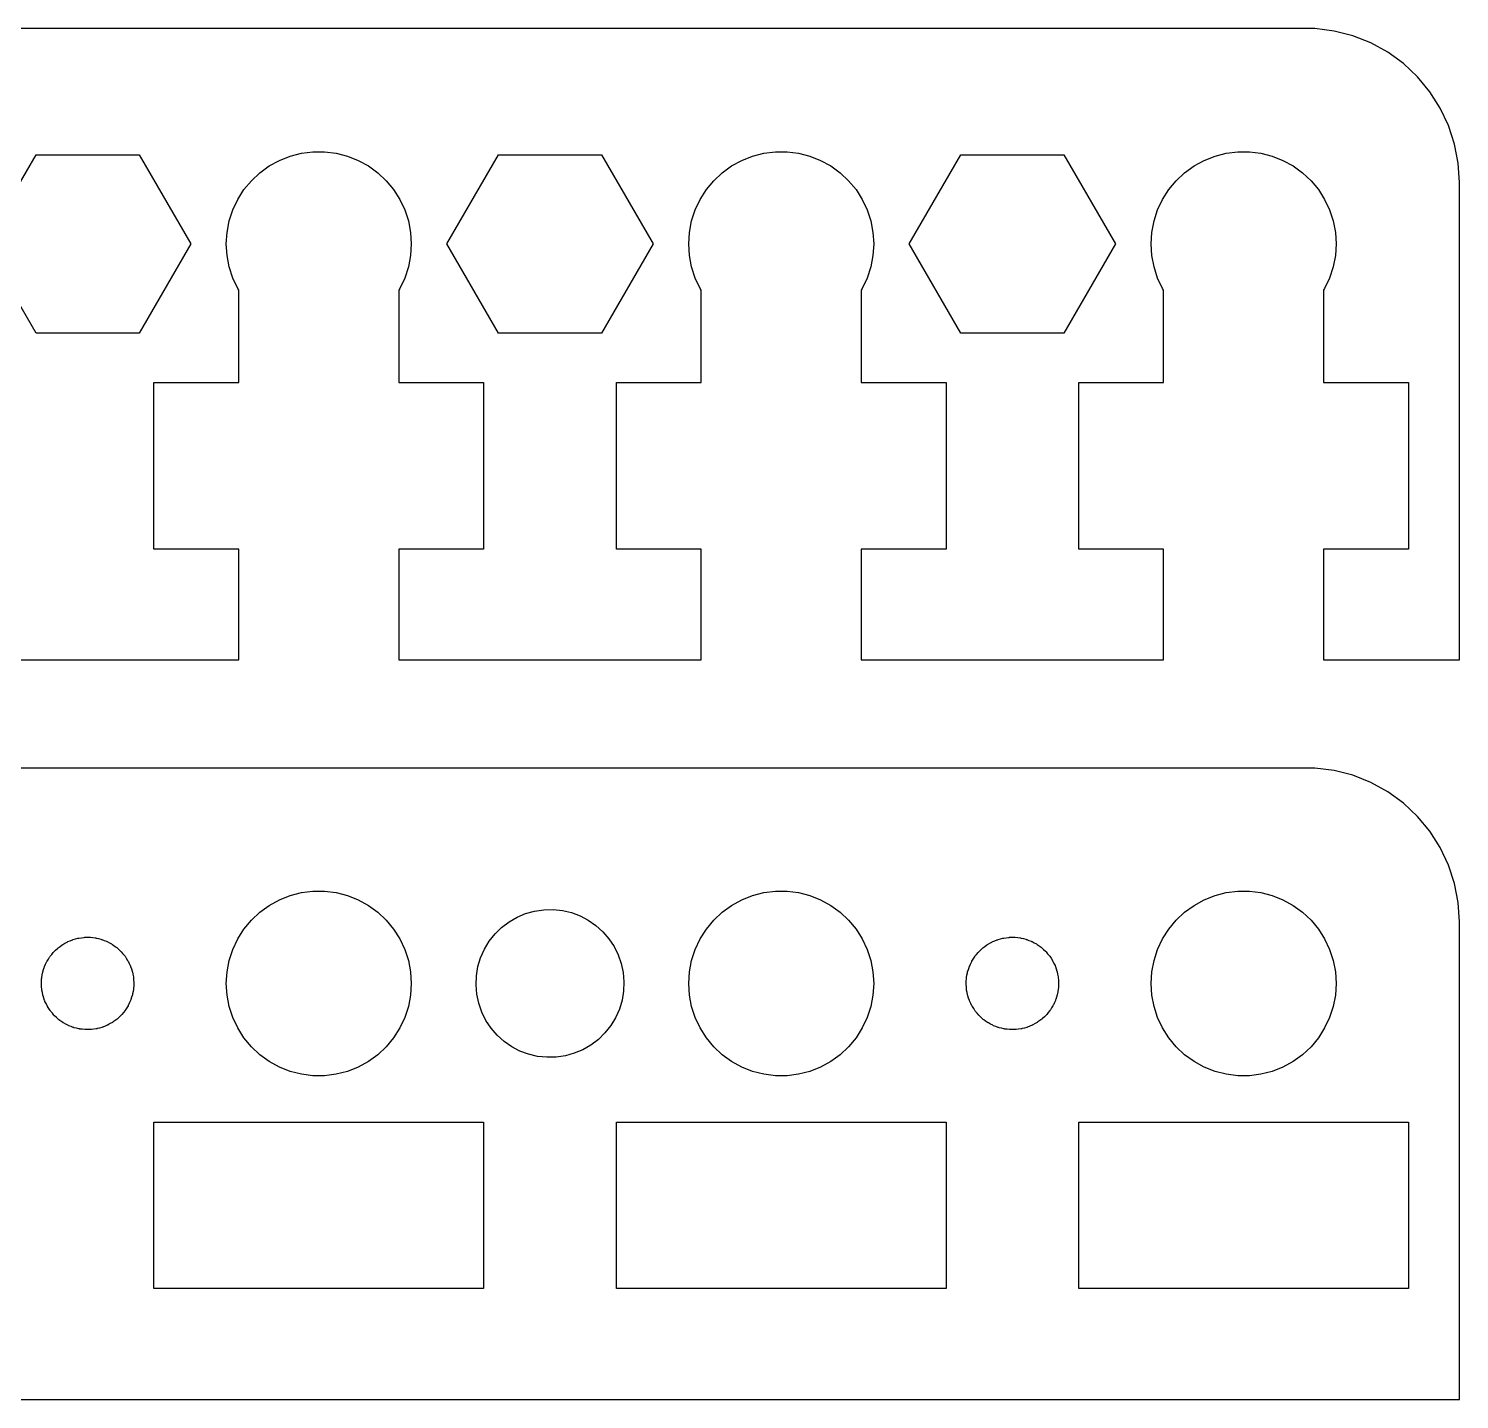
# Model space of a CAD drawing. Header units: metres. Extents: x -52 to 52, y 0 to 92.
# Drawn here: x 5.59 to 52, y 0 to 44.49 of the extents above; entities that cross this region are included whole.
import ezdxf

# ---------------------------------------------------------------- set-up
doc = ezdxf.new("R2010")
doc.units = ezdxf.units.M

msp = doc.modelspace()

# ---------------------------------------------------------------- linework, layer by layer
for p, q in [((47.3139, 44.4901), (-47.3139, 44.4901)), ((47.9369, 44.4114), (47.3139, 44.4901)), ((48.5451, 44.2553), (47.9369, 44.4114)), ((49.1289, 44.0241), (48.5451, 44.2553)), ((49.6791, 43.7216), (49.1289, 44.0241)), ((50.1871, 43.3526), (49.6791, 43.7216)), ((50.6448, 42.9227), (50.1871, 43.3526)), ((51.0451, 42.4389), (50.6448, 42.9227)), ((51.3815, 41.9088), (51.0451, 42.4389)), ((51.6489, 41.3406), (51.3815, 41.9088)), ((51.8429, 40.7434), (51.6489, 41.3406)), ((4.15341, 37.5), (5.82671, 40.3982)), ((5.82671, 40.3982), (9.17329, 40.3982)), ((9.17329, 40.3982), (10.8466, 37.5)), ((14.0729, 40.3532), (14.4379, 40.4469)), ((14.4379, 40.4469), (14.8116, 40.4941)), ((14.8116, 40.4941), (15.1884, 40.4941)), ((15.1884, 40.4941), (15.5621, 40.4469)), ((15.5621, 40.4469), (15.927, 40.3532)), ((19.1534, 37.5), (20.8267, 40.3982)), ((20.8267, 40.3982), (24.1733, 40.3982)), ((24.1733, 40.3982), (25.8466, 37.5)), ((29.0729, 40.3532), (29.4379, 40.4469)), ((29.4379, 40.4469), (29.8116, 40.4941)), ((29.8116, 40.4941), (30.1884, 40.4941)), ((30.1884, 40.4941), (30.5621, 40.4469)), ((30.5621, 40.4469), (30.927, 40.3532)), ((34.1534, 37.5), (35.8267, 40.3982)), ((35.8267, 40.3982), (39.1733, 40.3982)), ((39.1733, 40.3982), (40.8466, 37.5)), ((44.0729, 40.3532), (44.4379, 40.4469)), ((44.4379, 40.4469), (44.8116, 40.4941)), ((44.8116, 40.4941), (45.1884, 40.4941)), ((45.1884, 40.4941), (45.5621, 40.4469)), ((45.5621, 40.4469), (45.927, 40.3532)), ((51.9606, 40.1267), (51.8429, 40.7434)), ((13.0877, 39.8115), (13.3925, 40.033)), ((13.3925, 40.033), (13.7227, 40.2145)), ((13.7227, 40.2145), (14.0729, 40.3532)), ((15.927, 40.3532), (16.2773, 40.2145)), ((16.2773, 40.2145), (16.6075, 40.033)), ((16.6075, 40.033), (16.9123, 39.8115)), ((28.0877, 39.8115), (28.3925, 40.033)), ((28.3925, 40.033), (28.7227, 40.2145)), ((28.7227, 40.2145), (29.0729, 40.3532)), ((30.927, 40.3532), (31.2773, 40.2145)), ((31.2773, 40.2145), (31.6075, 40.033)), ((31.6075, 40.033), (31.9123, 39.8115)), ((43.0877, 39.8115), (43.3925, 40.033)), ((43.3925, 40.033), (43.7227, 40.2145)), ((43.7227, 40.2145), (44.0729, 40.3532)), ((45.927, 40.3532), (46.2773, 40.2145)), ((46.2773, 40.2145), (46.6075, 40.033)), ((46.6075, 40.033), (46.9123, 39.8115)), ((52, 39.5), (51.9606, 40.1267)), ((12.5729, 39.2634), (12.8131, 39.5536)), ((12.8131, 39.5536), (13.0877, 39.8115)), ((16.9123, 39.8115), (17.1869, 39.5536)), ((17.1869, 39.5536), (17.427, 39.2634)), ((27.5729, 39.2634), (27.8131, 39.5536)), ((27.8131, 39.5536), (28.0877, 39.8115)), ((31.9123, 39.8115), (32.1869, 39.5536)), ((32.1869, 39.5536), (32.427, 39.2634)), ((42.5729, 39.2634), (42.8131, 39.5536)), ((42.8131, 39.5536), (43.0877, 39.8115)), ((46.9123, 39.8115), (47.1869, 39.5536)), ((47.1869, 39.5536), (47.427, 39.2634)), ((52, 24), (52, 39.5)), ((12.3711, 38.9453), (12.5729, 39.2634)), ((17.427, 39.2634), (17.6289, 38.9453)), ((27.3711, 38.9453), (27.5729, 39.2634)), ((32.427, 39.2634), (32.6289, 38.9453)), ((42.3711, 38.9453), (42.5729, 39.2634)), ((47.427, 39.2634), (47.6289, 38.9453)), ((12.0942, 38.2461), (12.2107, 38.6044)), ((12.2107, 38.6044), (12.3711, 38.9453)), ((17.6289, 38.9453), (17.7893, 38.6044)), ((17.7893, 38.6044), (17.9057, 38.2461)), ((27.0942, 38.2461), (27.2107, 38.6044)), ((27.2107, 38.6044), (27.3711, 38.9453)), ((32.6289, 38.9453), (32.7893, 38.6044)), ((32.7893, 38.6044), (32.9057, 38.2461)), ((42.0942, 38.2461), (42.2107, 38.6044)), ((42.2107, 38.6044), (42.3711, 38.9453)), ((47.6289, 38.9453), (47.7893, 38.6044)), ((47.7893, 38.6044), (47.9057, 38.2461)), ((12.0237, 37.876), (12.0942, 38.2461)), ((17.9057, 38.2461), (17.9763, 37.876)), ((27.0237, 37.876), (27.0942, 38.2461)), ((32.9057, 38.2461), (32.9763, 37.876)), ((42.0237, 37.876), (42.0942, 38.2461)), ((47.9057, 38.2461), (47.9763, 37.876)), ((12, 37.5), (12.0237, 37.876)), ((17.9763, 37.876), (18, 37.5)), ((27, 37.5), (27.0237, 37.876)), ((32.9763, 37.876), (33, 37.5)), ((42, 37.5), (42.0237, 37.876)), ((47.9763, 37.876), (48, 37.5)), ((5.82671, 34.6018), (4.15341, 37.5)), ((10.8466, 37.5), (9.17329, 34.6018)), ((12.0237, 37.124), (12, 37.5)), ((18, 37.5), (17.9763, 37.124)), ((20.8267, 34.6018), (19.1534, 37.5)), ((25.8466, 37.5), (24.1733, 34.6018)), ((27.0237, 37.124), (27, 37.5)), ((33, 37.5), (32.9763, 37.124)), ((35.8267, 34.6018), (34.1534, 37.5)), ((40.8466, 37.5), (39.1733, 34.6018)), ((42.0237, 37.124), (42, 37.5)), ((48, 37.5), (47.9763, 37.124)), ((12.0942, 36.7539), (12.0237, 37.124)), ((12.2107, 36.3956), (12.0942, 36.7539)), ((17.9057, 36.7539), (17.7893, 36.3956)), ((17.9763, 37.124), (17.9057, 36.7539)), ((27.0942, 36.7539), (27.0237, 37.124)), ((27.2107, 36.3956), (27.0942, 36.7539)), ((32.9057, 36.7539), (32.7893, 36.3956)), ((32.9763, 37.124), (32.9057, 36.7539)), ((42.0942, 36.7539), (42.0237, 37.124)), ((42.2107, 36.3956), (42.0942, 36.7539)), ((47.9057, 36.7539), (47.7893, 36.3956)), ((47.9763, 37.124), (47.9057, 36.7539)), ((12.3711, 36.0547), (12.2107, 36.3956)), ((17.7893, 36.3956), (17.6289, 36.0547)), ((27.3711, 36.0547), (27.2107, 36.3956)), ((32.7893, 36.3956), (32.6289, 36.0547)), ((42.3711, 36.0547), (42.2107, 36.3956)), ((47.7893, 36.3956), (47.6289, 36.0547)), ((12.4058, 36), (12.3711, 36.0547)), ((12.4058, 33), (12.4058, 36)), ((17.6289, 36.0547), (17.5942, 36)), ((17.5942, 36), (17.5942, 33)), ((27.4058, 36), (27.3711, 36.0547)), ((27.4058, 33), (27.4058, 36)), ((32.6289, 36.0547), (32.5942, 36)), ((32.5942, 36), (32.5942, 33)), ((42.4058, 36), (42.3711, 36.0547)), ((42.4058, 33), (42.4058, 36)), ((47.6289, 36.0547), (47.5942, 36)), ((47.5942, 36), (47.5942, 33)), ((9.17329, 34.6018), (5.82671, 34.6018)), ((24.1733, 34.6018), (20.8267, 34.6018)), ((39.1733, 34.6018), (35.8267, 34.6018)), ((9.65337, 27.6), (9.65337, 33)), ((9.65337, 33), (12.4058, 33)), ((17.5942, 33), (20.3466, 33)), ((20.3466, 33), (20.3466, 27.6)), ((24.6534, 27.6), (24.6534, 33)), ((24.6534, 33), (27.4058, 33)), ((32.5942, 33), (35.3466, 33)), ((35.3466, 33), (35.3466, 27.6)), ((39.6534, 27.6), (39.6534, 33)), ((39.6534, 33), (42.4058, 33)), ((47.5942, 33), (50.3466, 33)), ((50.3466, 33), (50.3466, 27.6)), ((12.4058, 27.6), (9.65337, 27.6)), ((12.4058, 24), (12.4058, 27.6)), ((20.3466, 27.6), (17.5942, 27.6)), ((17.5942, 27.6), (17.5942, 24)), ((27.4058, 27.6), (24.6534, 27.6)), ((27.4058, 24), (27.4058, 27.6)), ((35.3466, 27.6), (32.5942, 27.6)), ((32.5942, 27.6), (32.5942, 24)), ((42.4058, 27.6), (39.6534, 27.6)), ((42.4058, 24), (42.4058, 27.6)), ((50.3466, 27.6), (47.5942, 27.6)), ((47.5942, 27.6), (47.5942, 24)), ((2.59418, 24), (12.4058, 24)), ((17.5942, 24), (27.4058, 24)), ((32.5942, 24), (42.4058, 24)), ((47.5942, 24), (52, 24)), ((47.3139, 20.4901), (-47.3139, 20.4901)), ((47.9369, 20.4114), (47.3139, 20.4901)), ((48.5451, 20.2553), (47.9369, 20.4114)), ((49.1289, 20.0241), (48.5451, 20.2553)), ((49.6791, 19.7216), (49.1289, 20.0241)), ((50.1871, 19.3526), (49.6791, 19.7216)), ((50.6448, 18.9227), (50.1871, 19.3526)), ((51.0451, 18.4389), (50.6448, 18.9227)), ((51.3815, 17.9088), (51.0451, 18.4389)), ((51.6489, 17.3406), (51.3815, 17.9088)), ((51.8429, 16.7434), (51.6489, 17.3406)), ((51.9606, 16.1267), (51.8429, 16.7434)), ((13.7227, 16.2145), (14.0729, 16.3532)), ((14.0729, 16.3532), (14.4379, 16.4469)), ((14.4379, 16.4469), (14.8116, 16.4941)), ((14.8116, 16.4941), (15.1884, 16.4941)), ((15.1884, 16.4941), (15.5621, 16.4469)), ((15.5621, 16.4469), (15.927, 16.3532)), ((15.927, 16.3532), (16.2773, 16.2145)), ((28.7227, 16.2145), (29.0729, 16.3532)), ((29.0729, 16.3532), (29.4379, 16.4469)), ((29.4379, 16.4469), (29.8116, 16.4941)), ((29.8116, 16.4941), (30.1884, 16.4941)), ((30.1884, 16.4941), (30.5621, 16.4469)), ((30.5621, 16.4469), (30.927, 16.3532)), ((30.927, 16.3532), (31.2773, 16.2145)), ((43.7227, 16.2145), (44.0729, 16.3532)), ((44.0729, 16.3532), (44.4379, 16.4469)), ((44.4379, 16.4469), (44.8116, 16.4941)), ((44.8116, 16.4941), (45.1884, 16.4941)), ((45.1884, 16.4941), (45.5621, 16.4469)), ((45.5621, 16.4469), (45.927, 16.3532)), ((45.927, 16.3532), (46.2773, 16.2145)), ((12.8131, 15.5536), (13.0877, 15.8115)), ((13.0877, 15.8115), (13.3925, 16.033)), ((13.3925, 16.033), (13.7227, 16.2145)), ((16.2773, 16.2145), (16.6075, 16.033)), ((16.6075, 16.033), (16.9123, 15.8115)), ((16.9123, 15.8115), (17.1869, 15.5536)), ((21.7107, 15.7665), (22.001, 15.8475)), ((22.001, 15.8475), (22.2992, 15.8916)), ((22.2992, 15.8916), (22.6005, 15.8979)), ((22.6005, 15.8979), (22.9002, 15.8664)), ((22.9002, 15.8664), (23.1937, 15.7976)), ((23.1937, 15.7976), (23.4762, 15.6925)), ((27.8131, 15.5536), (28.0877, 15.8115)), ((28.0877, 15.8115), (28.3925, 16.033)), ((28.3925, 16.033), (28.7227, 16.2145)), ((31.2773, 16.2145), (31.6075, 16.033)), ((31.6075, 16.033), (31.9123, 15.8115)), ((31.9123, 15.8115), (32.1869, 15.5536)), ((42.8131, 15.5536), (43.0877, 15.8115)), ((43.0877, 15.8115), (43.3925, 16.033)), ((43.3925, 16.033), (43.7227, 16.2145)), ((46.2773, 16.2145), (46.6075, 16.033)), ((46.6075, 16.033), (46.9123, 15.8115)), ((46.9123, 15.8115), (47.1869, 15.5536)), ((52, 15.5), (51.9606, 16.1267)), ((12.5729, 15.2634), (12.8131, 15.5536)), ((17.1869, 15.5536), (17.427, 15.2634)), ((20.7164, 15.1059), (20.9318, 15.3168)), ((20.9318, 15.3168), (21.1719, 15.499)), ((21.1719, 15.499), (21.4329, 15.6497)), ((21.4329, 15.6497), (21.7107, 15.7665)), ((23.4762, 15.6925), (23.7433, 15.5529)), ((23.7433, 15.5529), (23.9908, 15.3809)), ((23.9908, 15.3809), (24.2147, 15.1792)), ((27.5729, 15.2634), (27.8131, 15.5536)), ((32.1869, 15.5536), (32.427, 15.2634)), ((42.5729, 15.2634), (42.8131, 15.5536)), ((47.1869, 15.5536), (47.427, 15.2634)), ((52, 0), (52, 15.5)), ((6.84753, 14.8497), (6.86133, 14.8572)), ((6.86133, 14.8572), (6.93431, 14.8861)), ((6.93431, 14.8861), (7.0067, 14.9165)), ((7.0067, 14.9165), (7.02184, 14.9208)), ((7.02184, 14.9208), (7.03647, 14.9266)), ((7.03647, 14.9266), (7.1125, 14.9461)), ((7.1125, 14.9461), (7.18813, 14.9672)), ((7.18813, 14.9672), (7.20369, 14.9695)), ((7.20369, 14.9695), (7.21892, 14.9734)), ((7.21892, 14.9734), (7.29681, 14.9833)), ((7.29681, 14.9833), (7.37448, 14.9947)), ((7.37448, 14.9947), (7.3902, 14.9951)), ((7.3902, 14.9951), (7.40581, 14.997)), ((7.40581, 14.997), (7.48433, 14.997)), ((7.48433, 14.997), (7.56281, 14.9987)), ((7.56281, 14.9987), (7.57845, 14.997)), ((7.57845, 14.997), (7.59418, 14.997)), ((7.59418, 14.997), (7.67207, 14.9872)), ((7.67207, 14.9872), (7.75015, 14.979)), ((7.75015, 14.979), (7.76546, 14.9754)), ((7.76546, 14.9754), (7.78107, 14.9734)), ((7.78107, 14.9734), (7.85712, 14.9539)), ((7.85712, 14.9539), (7.93353, 14.936)), ((7.93353, 14.936), (7.94829, 14.9305)), ((7.94829, 14.9305), (7.96352, 14.9266)), ((7.96352, 14.9266), (8.0365, 14.8977)), ((8.0365, 14.8977), (8.11009, 14.8703)), ((8.11009, 14.8703), (8.12404, 14.863)), ((8.12404, 14.863), (8.13866, 14.8572)), ((8.13866, 14.8572), (8.20744, 14.8194)), ((12.2107, 14.6044), (12.3711, 14.9453)), ((12.3711, 14.9453), (12.5729, 15.2634)), ((17.427, 15.2634), (17.6289, 14.9453)), ((17.6289, 14.9453), (17.7893, 14.6044)), ((20.3731, 14.6119), (20.5292, 14.8697)), ((20.5292, 14.8697), (20.7164, 15.1059)), ((24.2147, 15.1792), (24.4117, 14.951)), ((24.4117, 14.951), (24.5785, 14.7)), ((27.2107, 14.6044), (27.3711, 14.9453)), ((27.3711, 14.9453), (27.5729, 15.2634)), ((32.427, 15.2634), (32.6289, 14.9453)), ((32.6289, 14.9453), (32.7893, 14.6044)), ((36.8475, 14.8497), (36.8613, 14.8572)), ((36.8613, 14.8572), (36.9343, 14.8861)), ((36.9343, 14.8861), (37.0067, 14.9165)), ((37.0067, 14.9165), (37.0219, 14.9208)), ((37.0219, 14.9208), (37.0365, 14.9266)), ((37.0365, 14.9266), (37.1125, 14.9461)), ((37.1125, 14.9461), (37.1881, 14.9672)), ((37.1881, 14.9672), (37.2037, 14.9695)), ((37.2037, 14.9695), (37.2189, 14.9734)), ((37.2189, 14.9734), (37.2968, 14.9833)), ((37.2968, 14.9833), (37.3745, 14.9947)), ((37.3745, 14.9947), (37.3902, 14.9951)), ((37.3902, 14.9951), (37.4058, 14.997)), ((37.4058, 14.997), (37.4843, 14.997)), ((37.4843, 14.997), (37.5628, 14.9987)), ((37.5628, 14.9987), (37.5784, 14.997)), ((37.5784, 14.997), (37.5942, 14.997)), ((37.5942, 14.997), (37.6721, 14.9872)), ((37.6721, 14.9872), (37.7502, 14.979)), ((37.7502, 14.979), (37.7655, 14.9754)), ((37.7655, 14.9754), (37.7811, 14.9734)), ((37.7811, 14.9734), (37.8571, 14.9539)), ((37.8571, 14.9539), (37.9335, 14.936)), ((37.9335, 14.936), (37.9483, 14.9305)), ((37.9483, 14.9305), (37.9635, 14.9266)), ((37.9635, 14.9266), (38.0365, 14.8977)), ((38.0365, 14.8977), (38.1101, 14.8703)), ((38.1101, 14.8703), (38.124, 14.863)), ((38.124, 14.863), (38.1387, 14.8572)), ((38.1387, 14.8572), (38.2074, 14.8194)), ((42.2107, 14.6044), (42.3711, 14.9453)), ((42.3711, 14.9453), (42.5729, 15.2634)), ((47.427, 15.2634), (47.6289, 14.9453)), ((47.6289, 14.9453), (47.7893, 14.6044)), ((6.28647, 14.3817), (6.33652, 14.4422)), ((6.33652, 14.4422), (6.38527, 14.5037)), ((6.38527, 14.5037), (6.39651, 14.5147)), ((6.39651, 14.5147), (6.40654, 14.5268)), ((6.40654, 14.5268), (6.46378, 14.5806)), ((6.46378, 14.5806), (6.51987, 14.6355)), ((6.51987, 14.6355), (6.53239, 14.645)), ((6.53239, 14.645), (6.54385, 14.6558)), ((6.54385, 14.6558), (6.60738, 14.7019)), ((6.60738, 14.7019), (6.66991, 14.7494)), ((6.66991, 14.7494), (6.68353, 14.7572)), ((6.68353, 14.7572), (6.69626, 14.7665)), ((6.69626, 14.7665), (6.76505, 14.8043)), ((6.76505, 14.8043), (6.83304, 14.8436)), ((6.83304, 14.8436), (6.84753, 14.8497)), ((8.20744, 14.8194), (8.27704, 14.783)), ((8.27704, 14.783), (8.28995, 14.7741)), ((8.28995, 14.7741), (8.30373, 14.7665)), ((8.30373, 14.7665), (8.36723, 14.7204)), ((8.36723, 14.7204), (8.43172, 14.6755)), ((8.43172, 14.6755), (8.44341, 14.665)), ((8.44341, 14.665), (8.45613, 14.6558)), ((8.45613, 14.6558), (8.51335, 14.602)), ((8.51335, 14.602), (8.5717, 14.5495)), ((8.5717, 14.5495), (8.58199, 14.5376)), ((8.58199, 14.5376), (8.59344, 14.5268)), ((8.59344, 14.5268), (8.64348, 14.4663)), ((8.64348, 14.4663), (8.69479, 14.4069)), ((8.69479, 14.4069), (8.70349, 14.3938)), ((8.70349, 14.3938), (8.71352, 14.3817)), ((12.0942, 14.2461), (12.2107, 14.6044)), ((17.7893, 14.6044), (17.9057, 14.2461)), ((20.2505, 14.3366), (20.3731, 14.6119)), ((24.5785, 14.7), (24.7125, 14.43)), ((24.7125, 14.43), (24.8116, 14.1454)), ((27.0942, 14.2461), (27.2107, 14.6044)), ((32.7893, 14.6044), (32.9057, 14.2461)), ((36.2865, 14.3817), (36.3365, 14.4422)), ((36.3365, 14.4422), (36.3853, 14.5037)), ((36.3853, 14.5037), (36.3965, 14.5147)), ((36.3965, 14.5147), (36.4065, 14.5268)), ((36.4065, 14.5268), (36.4638, 14.5806)), ((36.4638, 14.5806), (36.5199, 14.6355)), ((36.5199, 14.6355), (36.5324, 14.645)), ((36.5324, 14.645), (36.5439, 14.6558)), ((36.5439, 14.6558), (36.6074, 14.7019)), ((36.6074, 14.7019), (36.6699, 14.7494)), ((36.6699, 14.7494), (36.6835, 14.7572)), ((36.6835, 14.7572), (36.6963, 14.7665)), ((36.6963, 14.7665), (36.765, 14.8043)), ((36.765, 14.8043), (36.833, 14.8436)), ((36.833, 14.8436), (36.8475, 14.8497)), ((38.2074, 14.8194), (38.277, 14.783)), ((38.277, 14.783), (38.29, 14.7741)), ((38.29, 14.7741), (38.3037, 14.7665)), ((38.3037, 14.7665), (38.3672, 14.7204)), ((38.3672, 14.7204), (38.4317, 14.6755)), ((38.4317, 14.6755), (38.4434, 14.665)), ((38.4434, 14.665), (38.4561, 14.6558)), ((38.4561, 14.6558), (38.5134, 14.602)), ((38.5134, 14.602), (38.5717, 14.5495)), ((38.5717, 14.5495), (38.582, 14.5376)), ((38.582, 14.5376), (38.5934, 14.5268)), ((38.5934, 14.5268), (38.6435, 14.4663)), ((38.6435, 14.4663), (38.6948, 14.4069)), ((38.6948, 14.4069), (38.7035, 14.3938)), ((38.7035, 14.3938), (38.7135, 14.3817)), ((42.0942, 14.2461), (42.2107, 14.6044)), ((47.7893, 14.6044), (47.9057, 14.2461)), ((6.04712, 13.873), (6.07137, 13.9477)), ((6.07137, 13.9477), (6.09407, 14.0229)), ((6.09407, 14.0229), (6.10046, 14.0372)), ((6.10046, 14.0372), (6.10533, 14.0522)), ((6.10533, 14.0522), (6.13875, 14.1232)), ((6.13875, 14.1232), (6.17068, 14.1949)), ((6.17068, 14.1949), (6.17883, 14.2084)), ((6.17883, 14.2084), (6.18553, 14.2226)), ((6.18553, 14.2226), (6.2276, 14.2889)), ((6.2276, 14.2889), (6.26826, 14.3561)), ((6.26826, 14.3561), (6.27805, 14.3684)), ((6.27805, 14.3684), (6.28647, 14.3817)), ((8.71352, 14.3817), (8.75558, 14.3154)), ((8.75558, 14.3154), (8.79903, 14.25)), ((8.79903, 14.25), (8.80603, 14.2359)), ((8.80603, 14.2359), (8.81445, 14.2226)), ((8.81445, 14.2226), (8.84787, 14.1516)), ((8.84787, 14.1516), (8.88278, 14.0813)), ((8.88278, 14.0813), (8.88795, 14.0664)), ((8.88795, 14.0664), (8.89465, 14.0522)), ((8.89465, 14.0522), (8.91891, 13.9775)), ((8.91891, 13.9775), (8.94473, 13.9034)), ((12.0237, 13.876), (12.0942, 14.2461)), ((17.9057, 14.2461), (17.9763, 13.876)), ((20.1131, 13.7509), (20.1634, 14.048)), ((20.1634, 14.048), (20.2505, 14.3366)), ((24.8116, 14.1454), (24.8743, 13.8506)), ((27.0237, 13.876), (27.0942, 14.2461)), ((32.9057, 14.2461), (32.9763, 13.876)), ((36.0471, 13.873), (36.0714, 13.9477)), ((36.0714, 13.9477), (36.0941, 14.0229)), ((36.0941, 14.0229), (36.1005, 14.0372)), ((36.1005, 14.0372), (36.1053, 14.0522)), ((36.1053, 14.0522), (36.1387, 14.1232)), ((36.1387, 14.1232), (36.1707, 14.1949)), ((36.1707, 14.1949), (36.1788, 14.2084)), ((36.1788, 14.2084), (36.1855, 14.2226)), ((36.1855, 14.2226), (36.2276, 14.2889)), ((36.2276, 14.2889), (36.2683, 14.3561)), ((36.2683, 14.3561), (36.278, 14.3684)), ((36.278, 14.3684), (36.2865, 14.3817)), ((38.7135, 14.3817), (38.7556, 14.3154)), ((38.7556, 14.3154), (38.799, 14.25)), ((38.799, 14.25), (38.806, 14.2359)), ((38.806, 14.2359), (38.8145, 14.2226)), ((38.8145, 14.2226), (38.8479, 14.1516)), ((38.8479, 14.1516), (38.8828, 14.0813)), ((38.8828, 14.0813), (38.888, 14.0664)), ((38.888, 14.0664), (38.8947, 14.0522)), ((38.8947, 14.0522), (38.9189, 13.9775)), ((38.9189, 13.9775), (38.9447, 13.9034)), ((42.0237, 13.876), (42.0942, 14.2461)), ((47.9057, 14.2461), (47.9763, 13.876)), ((6, 13.5), (6.00491, 13.5783)), ((6.00098, 13.4843), (6, 13.5)), ((6.00032, 13.4686), (6.00098, 13.4843)), ((6.0069, 13.3903), (6.00032, 13.4686)), ((6.00491, 13.5783), (6.00821, 13.6568)), ((6.00821, 13.6568), (6.01083, 13.6723)), ((6.01083, 13.6723), (6.01183, 13.688)), ((6.01183, 13.688), (6.02654, 13.7651)), ((6.02654, 13.7651), (6.03963, 13.8425)), ((6.03963, 13.8425), (6.04417, 13.8576)), ((6.04417, 13.8576), (6.04712, 13.873)), ((8.94473, 13.9034), (8.94801, 13.888)), ((8.94801, 13.888), (8.95287, 13.873)), ((8.95287, 13.873), (8.96758, 13.7959)), ((8.96758, 13.7959), (8.9839, 13.7191)), ((8.9839, 13.7191), (8.98521, 13.7034)), ((8.98521, 13.7034), (8.98816, 13.688)), ((8.98816, 13.688), (8.99309, 13.6096)), ((8.99309, 13.6096), (8.99966, 13.5314)), ((9, 13.5), (8.99506, 13.4216)), ((8.99966, 13.5314), (8.99901, 13.5157)), ((8.99901, 13.5157), (9, 13.5)), ((12, 13.5), (12.0237, 13.876)), ((12.0237, 13.124), (12, 13.5)), ((17.9763, 13.876), (18, 13.5)), ((18, 13.5), (17.9763, 13.124)), ((20.1005, 13.4497), (20.1131, 13.7509)), ((24.8743, 13.8506), (24.8995, 13.5502)), ((24.8995, 13.5502), (24.8868, 13.2491)), ((27, 13.5), (27.0237, 13.876)), ((27.0237, 13.124), (27, 13.5)), ((32.9763, 13.876), (33, 13.5)), ((33, 13.5), (32.9763, 13.124)), ((36, 13.5), (36.0049, 13.5783)), ((36.001, 13.4843), (36, 13.5)), ((36.0003, 13.4686), (36.001, 13.4843)), ((36.0069, 13.3903), (36.0003, 13.4686)), ((36.0049, 13.5783), (36.0082, 13.6568)), ((36.0082, 13.6568), (36.0108, 13.6723)), ((36.0108, 13.6723), (36.0118, 13.688)), ((36.0118, 13.688), (36.0265, 13.7651)), ((36.0265, 13.7651), (36.0396, 13.8425)), ((36.0396, 13.8425), (36.0442, 13.8576)), ((36.0442, 13.8576), (36.0471, 13.873)), ((38.9447, 13.9034), (38.948, 13.888)), ((38.948, 13.888), (38.9529, 13.873)), ((38.9529, 13.873), (38.9676, 13.7959)), ((38.9676, 13.7959), (38.9839, 13.7191)), ((38.9839, 13.7191), (38.9852, 13.7034)), ((38.9852, 13.7034), (38.9882, 13.688)), ((38.9882, 13.688), (38.9931, 13.6096)), ((38.9931, 13.6096), (38.9997, 13.5314)), ((39, 13.5), (38.9951, 13.4216)), ((38.9997, 13.5314), (38.999, 13.5157)), ((38.999, 13.5157), (39, 13.5)), ((42, 13.5), (42.0237, 13.876)), ((42.0237, 13.124), (42, 13.5)), ((47.9763, 13.876), (48, 13.5)), ((48, 13.5), (47.9763, 13.124)), ((6.01183, 13.312), (6.0069, 13.3903)), ((6.01477, 13.2965), (6.01183, 13.312)), ((6.01608, 13.2809), (6.01477, 13.2965)), ((6.03241, 13.2041), (6.01608, 13.2809)), ((6.04712, 13.127), (6.03241, 13.2041)), ((6.05197, 13.112), (6.04712, 13.127)), ((6.05525, 13.0966), (6.05197, 13.112)), ((6.08107, 13.0225), (6.05525, 13.0966)), ((6.10533, 12.9478), (6.08107, 13.0225)), ((8.92862, 13.0523), (8.90591, 12.9771)), ((8.95287, 13.127), (8.92862, 13.0523)), ((8.95581, 13.1424), (8.95287, 13.127)), ((8.96036, 13.1575), (8.95581, 13.1424)), ((8.97345, 13.2349), (8.96036, 13.1575)), ((8.98816, 13.312), (8.97345, 13.2349)), ((8.98915, 13.3277), (8.98816, 13.312)), ((8.99178, 13.3432), (8.98915, 13.3277)), ((8.99506, 13.4216), (8.99178, 13.3432)), ((12.0942, 12.7539), (12.0237, 13.124)), ((17.9763, 13.124), (17.9057, 12.7539)), ((20.1257, 13.1494), (20.1005, 13.4497)), ((20.1884, 12.8546), (20.1257, 13.1494)), ((24.8868, 13.2491), (24.8366, 12.952)), ((27.0942, 12.7539), (27.0237, 13.124)), ((32.9763, 13.124), (32.9057, 12.7539)), ((36.0118, 13.312), (36.0069, 13.3903)), ((36.0148, 13.2965), (36.0118, 13.312)), ((36.0161, 13.2809), (36.0148, 13.2965)), ((36.0324, 13.2041), (36.0161, 13.2809)), ((36.0471, 13.127), (36.0324, 13.2041)), ((36.052, 13.112), (36.0471, 13.127)), ((36.0553, 13.0966), (36.052, 13.112)), ((36.0811, 13.0225), (36.0553, 13.0966)), ((36.1053, 12.9478), (36.0811, 13.0225)), ((38.9286, 13.0523), (38.9059, 12.9771)), ((38.9529, 13.127), (38.9286, 13.0523)), ((38.9558, 13.1424), (38.9529, 13.127)), ((38.9604, 13.1575), (38.9558, 13.1424)), ((38.9734, 13.2349), (38.9604, 13.1575)), ((38.9882, 13.312), (38.9734, 13.2349)), ((38.9892, 13.3277), (38.9882, 13.312)), ((38.9918, 13.3432), (38.9892, 13.3277)), ((38.9951, 13.4216), (38.9918, 13.3432)), ((42.0942, 12.7539), (42.0237, 13.124)), ((47.9763, 13.124), (47.9057, 12.7539)), ((6.11203, 12.9336), (6.10533, 12.9478)), ((6.1172, 12.9187), (6.11203, 12.9336)), ((6.1521, 12.8484), (6.1172, 12.9187)), ((6.18553, 12.7774), (6.1521, 12.8484)), ((6.19395, 12.7641), (6.18553, 12.7774)), ((6.20096, 12.75), (6.19395, 12.7641)), ((6.2444, 12.6846), (6.20096, 12.75)), ((6.28647, 12.6183), (6.2444, 12.6846)), ((6.29649, 12.6062), (6.28647, 12.6183)), ((6.30519, 12.5931), (6.29649, 12.6062)), ((6.35651, 12.5336), (6.30519, 12.5931)), ((6.40654, 12.4732), (6.35651, 12.5336)), ((8.66347, 12.5578), (8.61472, 12.4963)), ((8.71352, 12.6183), (8.66347, 12.5578)), ((8.72194, 12.6316), (8.71352, 12.6183)), ((8.73172, 12.6439), (8.72194, 12.6316)), ((8.77238, 12.7111), (8.73172, 12.6439)), ((8.81445, 12.7774), (8.77238, 12.7111)), ((8.82115, 12.7916), (8.81445, 12.7774)), ((8.8293, 12.8051), (8.82115, 12.7916)), ((8.86124, 12.8768), (8.8293, 12.8051)), ((8.89465, 12.9478), (8.86124, 12.8768)), ((8.89952, 12.9628), (8.89465, 12.9478)), ((8.90591, 12.9771), (8.89952, 12.9628)), ((12.2107, 12.3956), (12.0942, 12.7539)), ((17.9057, 12.7539), (17.7893, 12.3956)), ((20.2875, 12.57), (20.1884, 12.8546)), ((20.4215, 12.3), (20.2875, 12.57)), ((24.7495, 12.6634), (24.6269, 12.3881)), ((24.8366, 12.952), (24.7495, 12.6634)), ((27.2107, 12.3956), (27.0942, 12.7539)), ((32.9057, 12.7539), (32.7893, 12.3956)), ((36.112, 12.9336), (36.1053, 12.9478)), ((36.1172, 12.9187), (36.112, 12.9336)), ((36.1521, 12.8484), (36.1172, 12.9187)), ((36.1855, 12.7774), (36.1521, 12.8484)), ((36.194, 12.7641), (36.1855, 12.7774)), ((36.201, 12.75), (36.194, 12.7641)), ((36.2444, 12.6846), (36.201, 12.75)), ((36.2865, 12.6183), (36.2444, 12.6846)), ((36.2965, 12.6062), (36.2865, 12.6183)), ((36.3052, 12.5931), (36.2965, 12.6062)), ((36.3565, 12.5336), (36.3052, 12.5931)), ((36.4065, 12.4732), (36.3565, 12.5336)), ((38.6635, 12.5578), (38.6147, 12.4963)), ((38.7135, 12.6183), (38.6635, 12.5578)), ((38.722, 12.6316), (38.7135, 12.6183)), ((38.7317, 12.6439), (38.722, 12.6316)), ((38.7724, 12.7111), (38.7317, 12.6439)), ((38.8145, 12.7774), (38.7724, 12.7111)), ((38.8212, 12.7916), (38.8145, 12.7774)), ((38.8293, 12.8051), (38.8212, 12.7916)), ((38.8612, 12.8768), (38.8293, 12.8051)), ((38.8947, 12.9478), (38.8612, 12.8768)), ((38.8995, 12.9628), (38.8947, 12.9478)), ((38.9059, 12.9771), (38.8995, 12.9628)), ((42.2107, 12.3956), (42.0942, 12.7539)), ((47.9057, 12.7539), (47.7893, 12.3956)), ((6.418, 12.4624), (6.40654, 12.4732)), ((6.42828, 12.4505), (6.418, 12.4624)), ((6.48663, 12.398), (6.42828, 12.4505)), ((6.54385, 12.3442), (6.48663, 12.398)), ((6.55658, 12.335), (6.54385, 12.3442)), ((6.56827, 12.3244), (6.55658, 12.335)), ((6.63275, 12.2796), (6.56827, 12.3244)), ((6.69626, 12.2335), (6.63275, 12.2796)), ((6.71004, 12.2259), (6.69626, 12.2335)), ((6.72295, 12.2169), (6.71004, 12.2259)), ((6.79254, 12.1806), (6.72295, 12.2169)), ((6.86133, 12.1427), (6.79254, 12.1806)), ((6.87595, 12.137), (6.86133, 12.1427)), ((6.88989, 12.1297), (6.87595, 12.137)), ((6.96349, 12.1023), (6.88989, 12.1297)), ((7.03647, 12.0734), (6.96349, 12.1023)), ((7.0517, 12.0695), (7.03647, 12.0734)), ((7.06645, 12.064), (7.0517, 12.0695)), ((7.96352, 12.0734), (7.88748, 12.0539)), ((7.97813, 12.0792), (7.96352, 12.0734)), ((7.99329, 12.0834), (7.97813, 12.0792)), ((8.06567, 12.1139), (7.99329, 12.0834)), ((8.13866, 12.1427), (8.06567, 12.1139)), ((8.15244, 12.1503), (8.13866, 12.1427)), ((8.16695, 12.1564), (8.15244, 12.1503)), ((8.23494, 12.1957), (8.16695, 12.1564)), ((8.30373, 12.2335), (8.23494, 12.1957)), ((8.31645, 12.2428), (8.30373, 12.2335)), ((8.33008, 12.2506), (8.31645, 12.2428)), ((8.39261, 12.2981), (8.33008, 12.2506)), ((8.45613, 12.3442), (8.39261, 12.2981)), ((8.46759, 12.355), (8.45613, 12.3442)), ((8.48012, 12.3645), (8.46759, 12.355)), ((8.53621, 12.4194), (8.48012, 12.3645)), ((8.59344, 12.4732), (8.53621, 12.4194)), ((8.60347, 12.4853), (8.59344, 12.4732)), ((8.61472, 12.4963), (8.60347, 12.4853)), ((12.3711, 12.0547), (12.2107, 12.3956)), ((17.7893, 12.3956), (17.6289, 12.0547)), ((20.5883, 12.049), (20.4215, 12.3)), ((24.4707, 12.1303), (24.2835, 11.8941)), ((24.6269, 12.3881), (24.4707, 12.1303)), ((27.3711, 12.0547), (27.2107, 12.3956)), ((32.7893, 12.3956), (32.6289, 12.0547)), ((36.418, 12.4624), (36.4065, 12.4732)), ((36.4283, 12.4505), (36.418, 12.4624)), ((36.4866, 12.398), (36.4283, 12.4505)), ((36.5439, 12.3442), (36.4866, 12.398)), ((36.5566, 12.335), (36.5439, 12.3442)), ((36.5683, 12.3244), (36.5566, 12.335)), ((36.6328, 12.2796), (36.5683, 12.3244)), ((36.6963, 12.2335), (36.6328, 12.2796)), ((36.71, 12.2259), (36.6963, 12.2335)), ((36.7229, 12.2169), (36.71, 12.2259)), ((36.7925, 12.1806), (36.7229, 12.2169)), ((36.8613, 12.1427), (36.7925, 12.1806)), ((36.8759, 12.137), (36.8613, 12.1427)), ((36.8899, 12.1297), (36.8759, 12.137)), ((36.9635, 12.1023), (36.8899, 12.1297)), ((37.0365, 12.0734), (36.9635, 12.1023)), ((37.0517, 12.0695), (37.0365, 12.0734)), ((37.0665, 12.064), (37.0517, 12.0695)), ((37.9635, 12.0734), (37.8875, 12.0539)), ((37.9781, 12.0792), (37.9635, 12.0734)), ((37.9933, 12.0834), (37.9781, 12.0792)), ((38.0657, 12.1139), (37.9933, 12.0834)), ((38.1387, 12.1427), (38.0657, 12.1139)), ((38.1525, 12.1503), (38.1387, 12.1427)), ((38.1669, 12.1564), (38.1525, 12.1503)), ((38.2349, 12.1957), (38.1669, 12.1564)), ((38.3037, 12.2335), (38.2349, 12.1957)), ((38.3165, 12.2428), (38.3037, 12.2335)), ((38.3301, 12.2506), (38.3165, 12.2428)), ((38.3926, 12.2981), (38.3301, 12.2506)), ((38.4561, 12.3442), (38.3926, 12.2981)), ((38.4676, 12.355), (38.4561, 12.3442)), ((38.4801, 12.3645), (38.4676, 12.355)), ((38.5362, 12.4194), (38.4801, 12.3645)), ((38.5934, 12.4732), (38.5362, 12.4194)), ((38.6035, 12.4853), (38.5934, 12.4732)), ((38.6147, 12.4963), (38.6035, 12.4853)), ((42.3711, 12.0547), (42.2107, 12.3956)), ((47.7893, 12.3956), (47.6289, 12.0547)), ((7.14287, 12.0461), (7.06645, 12.064)), ((7.21892, 12.0266), (7.14287, 12.0461)), ((7.23453, 12.0246), (7.21892, 12.0266)), ((7.24983, 12.021), (7.23453, 12.0246)), ((7.32791, 12.0128), (7.24983, 12.021)), ((7.40581, 12.0029), (7.32791, 12.0128)), ((7.42154, 12.0029), (7.40581, 12.0029)), ((7.43718, 12.0013), (7.42154, 12.0029)), ((7.51566, 12.0029), (7.43718, 12.0013)), ((7.59418, 12.0029), (7.51566, 12.0029)), ((7.60979, 12.0049), (7.59418, 12.0029)), ((7.6255, 12.0052), (7.60979, 12.0049)), ((7.70317, 12.0167), (7.6255, 12.0052)), ((7.78107, 12.0266), (7.70317, 12.0167)), ((7.7963, 12.0305), (7.78107, 12.0266)), ((7.81186, 12.0328), (7.7963, 12.0305)), ((7.88748, 12.0539), (7.81186, 12.0328)), ((12.5729, 11.7366), (12.3711, 12.0547)), ((12.8131, 11.4464), (12.5729, 11.7366)), ((17.427, 11.7366), (17.1869, 11.4464)), ((17.6289, 12.0547), (17.427, 11.7366)), ((20.7853, 11.8208), (20.5883, 12.049)), ((21.0092, 11.6191), (20.7853, 11.8208)), ((21.2567, 11.4471), (21.0092, 11.6191)), ((24.0682, 11.6832), (23.8281, 11.501)), ((24.2835, 11.8941), (24.0682, 11.6832)), ((27.5729, 11.7366), (27.3711, 12.0547)), ((27.8131, 11.4464), (27.5729, 11.7366)), ((32.427, 11.7366), (32.1869, 11.4464)), ((32.6289, 12.0547), (32.427, 11.7366)), ((37.1429, 12.0461), (37.0665, 12.064)), ((37.2189, 12.0266), (37.1429, 12.0461)), ((37.2345, 12.0246), (37.2189, 12.0266)), ((37.2498, 12.021), (37.2345, 12.0246)), ((37.3279, 12.0128), (37.2498, 12.021)), ((37.4058, 12.0029), (37.3279, 12.0128)), ((37.4215, 12.0029), (37.4058, 12.0029)), ((37.4372, 12.0013), (37.4215, 12.0029)), ((37.5157, 12.0029), (37.4372, 12.0013)), ((37.5942, 12.0029), (37.5157, 12.0029)), ((37.6098, 12.0049), (37.5942, 12.0029)), ((37.6255, 12.0052), (37.6098, 12.0049)), ((37.7032, 12.0167), (37.6255, 12.0052)), ((37.7811, 12.0266), (37.7032, 12.0167)), ((37.7963, 12.0305), (37.7811, 12.0266)), ((37.8119, 12.0328), (37.7963, 12.0305)), ((37.8875, 12.0539), (37.8119, 12.0328)), ((42.5729, 11.7366), (42.3711, 12.0547)), ((42.8131, 11.4464), (42.5729, 11.7366)), ((47.427, 11.7366), (47.1869, 11.4464)), ((47.6289, 12.0547), (47.427, 11.7366)), ((13.0877, 11.1884), (12.8131, 11.4464)), ((13.3925, 10.967), (13.0877, 11.1884)), ((16.9123, 11.1884), (16.6075, 10.967)), ((17.1869, 11.4464), (16.9123, 11.1884)), ((21.5238, 11.3075), (21.2567, 11.4471)), ((21.8063, 11.2024), (21.5238, 11.3075)), ((22.0997, 11.1336), (21.8063, 11.2024)), ((22.999, 11.1524), (22.7008, 11.1084)), ((23.2893, 11.2335), (22.999, 11.1524)), ((23.5671, 11.3503), (23.2893, 11.2335)), ((23.8281, 11.501), (23.5671, 11.3503)), ((28.0877, 11.1884), (27.8131, 11.4464)), ((28.3925, 10.967), (28.0877, 11.1884)), ((31.9123, 11.1884), (31.6075, 10.967)), ((32.1869, 11.4464), (31.9123, 11.1884)), ((43.0877, 11.1884), (42.8131, 11.4464)), ((43.3925, 10.967), (43.0877, 11.1884)), ((46.9123, 11.1884), (46.6075, 10.967)), ((47.1869, 11.4464), (46.9123, 11.1884)), ((13.7227, 10.7855), (13.3925, 10.967)), ((14.0729, 10.6468), (13.7227, 10.7855)), ((16.2773, 10.7855), (15.927, 10.6468)), ((16.6075, 10.967), (16.2773, 10.7855)), ((22.3995, 11.1021), (22.0997, 11.1336)), ((22.7008, 11.1084), (22.3995, 11.1021)), ((28.7227, 10.7855), (28.3925, 10.967)), ((29.0729, 10.6468), (28.7227, 10.7855)), ((31.2773, 10.7855), (30.927, 10.6468)), ((31.6075, 10.967), (31.2773, 10.7855)), ((43.7227, 10.7855), (43.3925, 10.967)), ((44.0729, 10.6468), (43.7227, 10.7855)), ((46.2773, 10.7855), (45.927, 10.6468)), ((46.6075, 10.967), (46.2773, 10.7855)), ((14.4379, 10.5531), (14.0729, 10.6468)), ((14.8116, 10.5059), (14.4379, 10.5531)), ((15.1884, 10.5059), (14.8116, 10.5059)), ((15.5621, 10.5531), (15.1884, 10.5059)), ((15.927, 10.6468), (15.5621, 10.5531)), ((29.4379, 10.5531), (29.0729, 10.6468)), ((29.8116, 10.5059), (29.4379, 10.5531)), ((30.1884, 10.5059), (29.8116, 10.5059)), ((30.5621, 10.5531), (30.1884, 10.5059)), ((30.927, 10.6468), (30.5621, 10.5531)), ((44.4379, 10.5531), (44.0729, 10.6468)), ((44.8116, 10.5059), (44.4379, 10.5531)), ((45.1884, 10.5059), (44.8116, 10.5059)), ((45.5621, 10.5531), (45.1884, 10.5059)), ((45.927, 10.6468), (45.5621, 10.5531)), ((9.65337, 3.59999), (9.65337, 9)), ((9.65337, 9), (20.3466, 9)), ((20.3466, 9), (20.3466, 3.59999)), ((24.6534, 3.59999), (24.6534, 9)), ((24.6534, 9), (35.3466, 9)), ((35.3466, 9), (35.3466, 3.59999)), ((39.6534, 3.59999), (39.6534, 9)), ((39.6534, 9), (50.3466, 9)), ((50.3466, 9), (50.3466, 3.59999)), ((20.3466, 3.59999), (9.65337, 3.59999)), ((35.3466, 3.59999), (24.6534, 3.59999)), ((50.3466, 3.59999), (39.6534, 3.59999)), ((-52, 0), (52, 0))]:
    msp.add_line(p, q)

doc.saveas('drawing.dxf')
